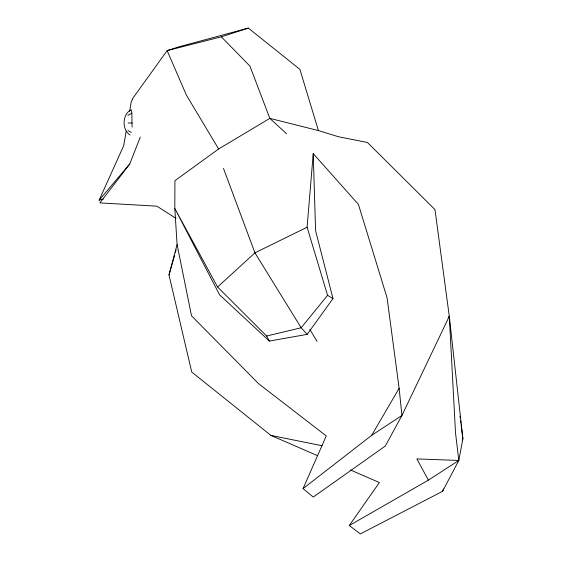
<?xml version="1.0" encoding="UTF-8"?>
<svg xmlns="http://www.w3.org/2000/svg" width="562" height="562" viewBox="0 0 562 562"><rect width="100%" height="100%" fill="white"/><g stroke="black" fill="none" stroke-linecap="round" stroke-linejoin="round"><path stroke-width="0.84" d="M132.084 127.082L131.866 113.173L131.178 109.759C122.109 114.086 121.771 129.934 130.075 135.042M269.374 341.071L266.627 336.02L217.585 287.013L174.803 208.439L219.552 294.79L269.374 341.071L307.182 334.369L332.992 298.591L327.583 295.317L307.091 227.245L313.231 153.623L358.423 204.392L387.077 297.867L399.125 388.265L401.942 415.48L385.293 446.073L313.245 497.054L303.066 488.596L326.255 435.922L258.59 383.67L191.53 315.837L177.093 244.533L174.803 208.439L174.93 180.69L218.625 148.986L269.816 118.364L318.408 130.581L338.472 136.742L367.457 142.474L434.988 209.626L449.291 316.294L462.884 438.69L458.817 460.454L442.554 491.343L360.361 533.9L349.269 525.54L379.371 482.54L350.449 469.973M126.19 131.136L123.661 145.762L99.116 200.213L103.338 199.046M129.611 111.346L131.403 101.027L132.548 99.72M317.509 455.656L270.905 435.409L191.74 372.058L168.993 274.994L177.093 244.533M168.993 274.994L174.466 255.745M175.421 252.394L176.138 249.886M442.554 491.343L443.495 488.912M462.259 440.306L462.884 438.69L461.1 424.837M175.976 218.365L156.868 206.163L99.91 202.903L129.717 164.02L140.317 137.016M349.269 525.54L428.385 480.152L458.817 460.454L455.501 432.747L449.291 316.294L401.942 415.48L371.707 435.311L303.066 488.596M371.707 435.311L399.125 388.265M132.175 99.186L167.132 50.622L179.18 46.758L248.341 28.1L299.904 69.365L318.408 130.581M448.195 317.663L449.291 316.294M327.583 295.317L301.176 327.772L266.627 336.02M99.116 200.213L129.717 164.02M217.585 287.013L254.937 252.851L307.091 227.245M127.855 115.336L131.866 113.173M218.625 148.986L186.436 95.175L167.132 50.622L221.316 36.811L248.341 28.1M128.185 123.015L132.147 123.022M458.817 460.454L416.878 458.908L428.385 480.152M270.905 435.409L322.04 445.736M127.96 130.609L131.318 132.414M286.613 133.784L269.816 118.364L249.957 66.133L221.316 36.811M307.182 334.369L301.176 327.772L254.937 252.851L223.472 168.389M309.838 329.444L317.101 341.457M332.992 298.591L315.584 230.666L313.231 153.623M459.99 416.182L460.215 417.91M460.545 420.509L460.882 423.102"/></g></svg>
